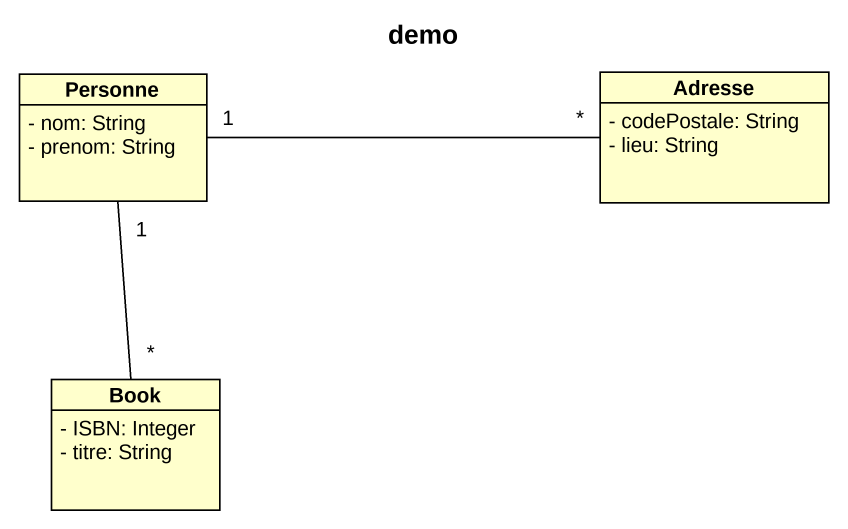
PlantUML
@startuml
title demo
hide circle
hide empty members
skinparam classAttributeIconSize 0
class Personne {
  - nom: String
  - prenom: String
}
class Adresse {
  - codePostale: String
  - lieu: String
}
class Book {
  - ISBN: Integer
  - titre: String
}
Personne "1" -right- "*" Adresse
Personne "1" -- "*" Book
@enduml
